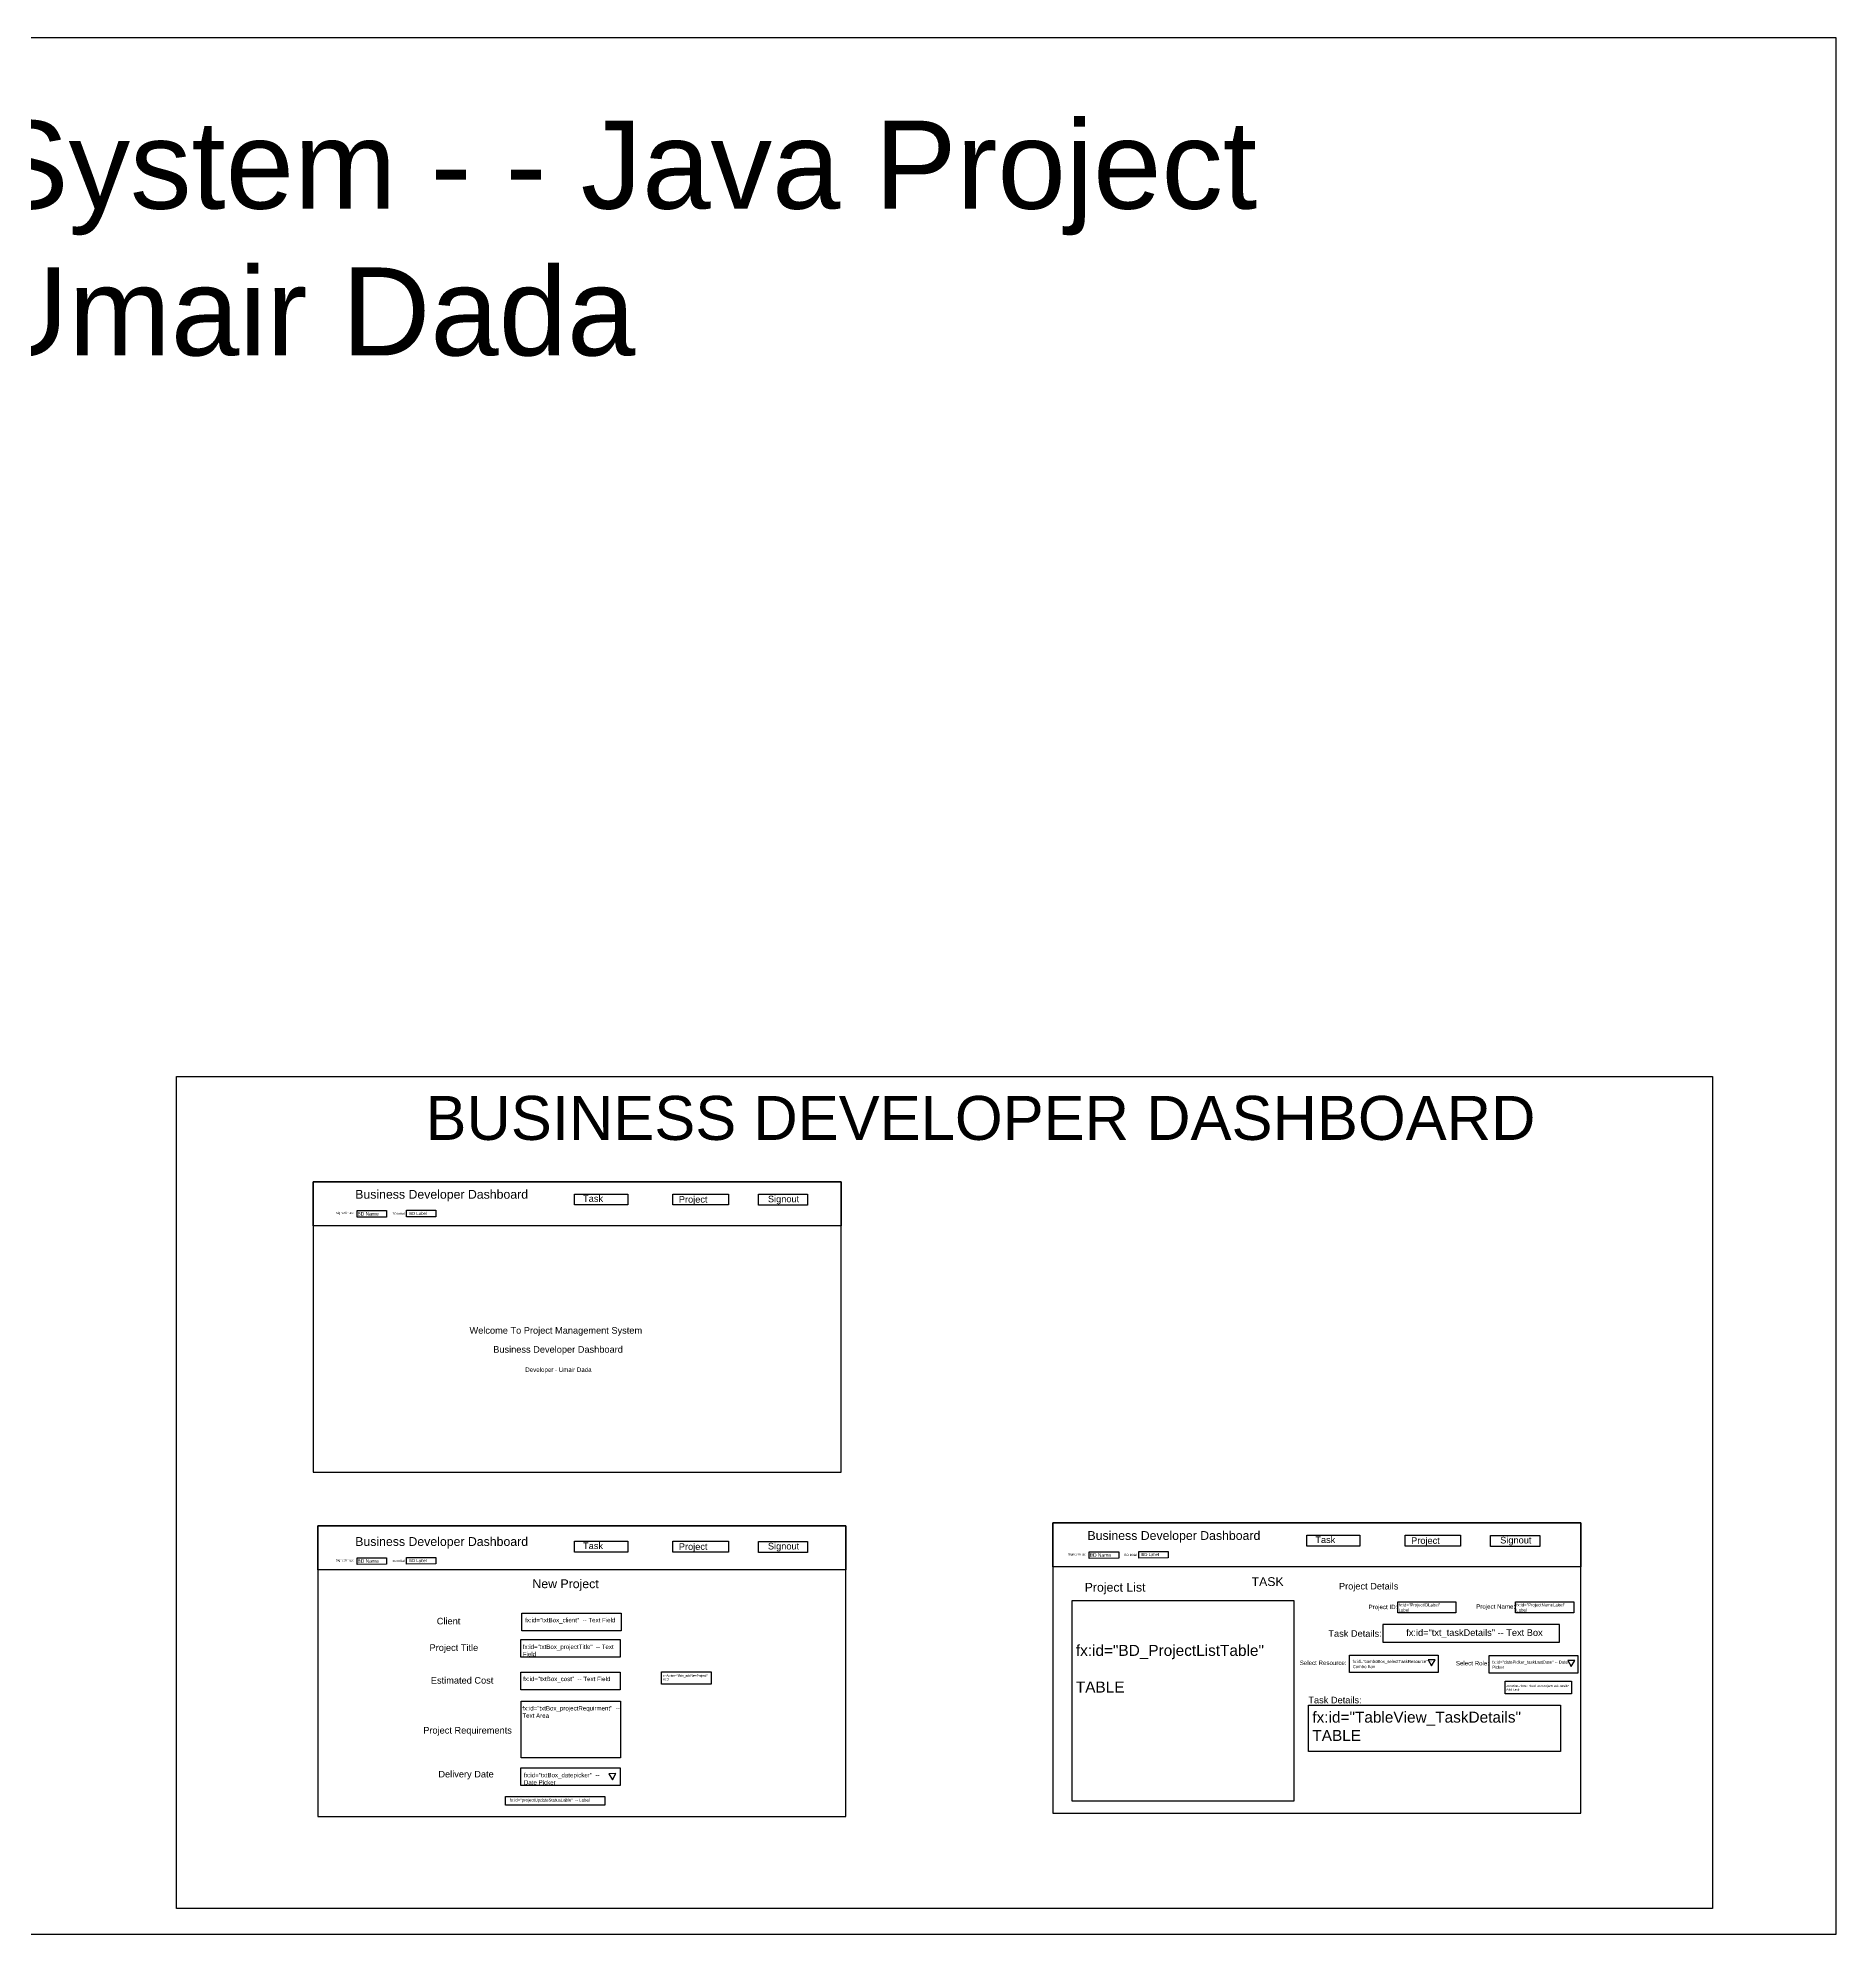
# Model space of a CAD drawing. Header units: millimetres. Extents: x 328 to 8502, y 24 to 4332.
# Drawn here: x 4415 to 8502, y 24 to 4332 of the extents above; entities that cross this region are included whole.
import ezdxf

# ---------------------------------------------------------------- set-up
doc = ezdxf.new("R2010")
doc.units = ezdxf.units.MM
doc.styles.add('Arial_3', font='', dxfattribs={"height": 3})
doc.styles.get('Arial_3').set_extended_font_data('Arial')
doc.linetypes.add('ZIGZAG', pattern='A,0.0001,-0.2,[131,ltypeshp.shx,S=0.2,R=0,X=-0.2,Y=0],-0.4,[131,ltypeshp.shx,S=0.2,R=180,X=0.2,Y=0],-0.2', length=0.8001)

msp = doc.modelspace()

# ---------------------------------------------------------------- linework, layer by layer
for p, q in [((7590.542, 646.86), (7574.662, 646.648)), ((7574.662, 646.648), (7582.483, 633.107)), ((7582.483, 633.107), (7590.542, 646.86)), ((7907.875, 645.429), (7891.996, 645.218)), ((7891.996, 645.218), (7899.816, 631.676)), ((7899.816, 631.676), (7907.875, 645.429)), ((5728.583, 388.255), (5712.704, 388.044)), ((5712.704, 388.044), (5720.524, 374.502)), ((5720.524, 374.502), (5728.583, 388.255))]:
    msp.add_line(p, q)
for points in [[(328.147, 23.738), (8501.699, 23.738), (8501.699, 4332.444), (328.147, 4332.444)], [(5040.853, 1073.463), (6240.853, 1073.463), (6240.853, 1733.463), (5040.853, 1733.463)], [(5040.853, 1733.463), (6240.853, 1733.463), (6240.853, 1633.463), (5040.853, 1633.463)], [(5634.593, 1705.355), (5755.332, 1705.355), (5755.332, 1680.55), (5634.593, 1680.55)], [(5858.016, 1705.355), (5984.07, 1705.282), (5984.07, 1680.477), (5858.016, 1680.55)], [(6052.296, 1704.816), (6163.99, 1704.816), (6163.99, 1680.011), (6052.296, 1680.011)], [(5140.226, 1667.605), (5207.271, 1667.96), (5207.271, 1653.023), (5140.226, 1652.669)], [(5252.612, 1668.416), (5319.657, 1668.771), (5319.657, 1653.834), (5252.612, 1653.48)], [(5050.847, 291.123), (6250.847, 291.123), (6250.847, 951.123), (5050.847, 951.123)], [(5050.847, 951.123), (6250.847, 951.123), (6250.847, 851.123), (5050.847, 851.123)], [(6721.35, 298.274), (7921.35, 298.274), (7921.35, 958.274), (6721.35, 958.274)], [(6721.35, 958.274), (7921.35, 958.274), (7921.35, 858.274), (6721.35, 858.274)], [(5634.593, 916.358), (5755.332, 916.358), (5755.332, 891.554), (5634.593, 891.554)], [(5858.016, 916.358), (5984.07, 916.285), (5984.07, 891.481), (5858.016, 891.554)], [(6052.296, 915.819), (6163.99, 915.819), (6163.99, 891.015), (6052.296, 891.015)], [(7298.872, 930.002), (7419.611, 930.002), (7419.611, 905.198), (7298.872, 905.198)], [(7522.294, 930.002), (7648.348, 929.929), (7648.348, 905.125), (7522.294, 905.198)], [(7716.574, 929.463), (7828.269, 929.463), (7828.269, 904.659), (7716.574, 904.659)], [(5140.226, 878.608), (5207.271, 878.963), (5207.271, 864.027), (5140.226, 863.672)], [(5252.612, 879.42), (5319.657, 879.774), (5319.657, 864.838), (5252.612, 864.483)], [(6804.504, 892.253), (6871.55, 892.607), (6871.55, 877.671), (6804.504, 877.316)], [(6916.89, 893.064), (6983.936, 893.418), (6983.936, 878.482), (6916.89, 878.128)], [(6765.294, 781.419), (7269.647, 781.419), (7269.647, 325.605), (6765.294, 325.605)], [(7505.398, 778.64), (7637.789, 778.64), (7637.744, 753.855), (7505.353, 753.855)], [(7772.997, 778.64), (7905.388, 778.64), (7905.343, 753.855), (7772.953, 753.855)], [(5514.373, 752.749), (5740.203, 752.749), (5740.203, 712.735), (5514.373, 712.735)], [(5512.575, 692.759), (5738.404, 692.759), (5738.404, 652.745), (5512.575, 652.745)], [(7873.106, 727.095), (7471.573, 727.095), (7471.573, 686.683), (7873.106, 686.683)], [(7395.848, 657.828), (7597.568, 657.828), (7597.568, 617.814), (7395.848, 617.814)], [(7713.181, 656.398), (7914.901, 656.398), (7914.901, 616.384), (7713.181, 616.384)], [(5512.575, 619.134), (5738.404, 619.134), (5738.404, 579.12), (5512.575, 579.12)], [(5831.906, 619.975), (5945.032, 619.975), (5945.032, 591.462), (5831.906, 591.462)], [(7749.354, 598.453), (7900.587, 598.473), (7900.587, 569.96), (7749.354, 569.941)], [(5513.376, 552.711), (5739.205, 552.711), (5739.205, 424.134), (5513.376, 424.134)], [(7302.344, 543.785), (7875.52, 543.785), (7875.52, 438.679), (7302.344, 438.679)], [(5512.497, 401.147), (5738.327, 401.147), (5738.327, 361.133), (5512.497, 361.133)], [(5477.298, 336.332), (5703.127, 336.332), (5703.127, 316.325), (5477.298, 316.325)]]:
    msp.add_lwpolyline(points, close=True)
at = {"linetype": 'ZIGZAG', "ltscale": 10000}
msp.add_lwpolyline([(4729.933, 1972.114), (8220.966, 1972.114), (8220.966, 82.149), (4729.933, 82.149)], close=True, dxfattribs=at)

# ---------------------------------------------------------------- texts
at = {"color": 1, "attachment_point": 1, "style": 'Arial_3'}
for s, width, insert, char_height in [('{\\fArial Unicode MS|b0|i0|c0|p2;Project Management System - - Java Project^J            Designed by: Umair Dada}', 5814.82077, (1642.991, 4144.283), 200), ('{\\fArial Unicode MS|b0|i0|c0|p2;BUSINESS DEVELOPER DASHBOARD}', 2584.89852, (5295.709, 1928.275), 100), ('{\\fArial Unicode MS|b0|i0|c0|p2;Business Developer Dashboard}', 329.75053, (5449.725, 1359.811), 15)]:
    msp.add_mtext_dynamic_manual_height_columns(s, width=width, gutter_width=15, heights=[0], dxfattribs=dict(at, insert=insert, char_height=char_height))
at = {"attachment_point": 1, "style": 'Arial_3'}
for s, width, insert, char_height in [('{\\fArial Unicode MS|b0|i0|c0|p2;Business Developer Dashboard}', 450.0751, (5136.035, 1714.758), 20), ('{\\fArial Unicode MS|b0|i0|c0|p2;Task}', 52.08861, (5653.882, 1702.631), 15), ('{\\fArial Unicode MS|b0|i0|c0|p2;Project}', 52.08861, (5871.579, 1700.76), 15), ('{\\fArial Unicode MS|b0|i0|c0|p2;Signout}', 52.08861, (6074.02, 1701.705), 15), ('Signed in as:', 63.99247, (5092.054, 1664.858), 5), ('{\\fArial Unicode MS|b0|i0|c0|p2;BD Name}', 74.83637, (5141.177, 1664.364), 8), ('{\\fArial Unicode MS|b0|i0|c0|p2;BD Initial}', 63.99247, (5220.288, 1663.142), 5), ('{\\fArial Unicode MS|b0|i0|c0|p2;BD Label}', 52.08861, (5258.659, 1664.873), 7), ('Welcome To Project Management System', 510.73083, (5395.792, 1403.052), 15), ('Developer - Umair Dada', 227.85361, (5522.683, 1311.252), 10), ('{\\fArial Unicode MS|b0|i0|c0|p2;Business Developer Dashboard}', 450.0751, (5136.035, 925.761), 20), ('{\\fArial Unicode MS|b0|i0|c0|p2;Task}', 52.08861, (5653.882, 913.635), 15), ('{\\fArial Unicode MS|b0|i0|c0|p2;Project}', 52.08861, (5871.579, 911.764), 15), ('{\\fArial Unicode MS|b0|i0|c0|p2;Signout}', 52.08861, (6074.02, 912.709), 15), ('{\\fArial Unicode MS|b0|i0|c0|p2;Business Developer Dashboard}', 450.0751, (6800.314, 939.406), 20), ('{\\fArial Unicode MS|b0|i0|c0|p2;Task}', 52.08861, (7318.16, 927.279), 15), ('{\\fArial Unicode MS|b0|i0|c0|p2;Project}', 52.08861, (7535.858, 925.408), 15), ('{\\fArial Unicode MS|b0|i0|c0|p2;Signout}', 52.08861, (7738.299, 926.353), 15), ('Signed in as:', 63.99247, (5092.054, 875.862), 5), ('{\\fArial Unicode MS|b0|i0|c0|p2;BD Name}', 74.83637, (5141.177, 875.367), 8), ('{\\fArial Unicode MS|b0|i0|c0|p2;BD Initial}', 63.99247, (5220.288, 874.146), 5), ('{\\fArial Unicode MS|b0|i0|c0|p2;BD Label}', 52.08861, (5258.659, 875.877), 7), ('Signed in as:', 63.99247, (6756.333, 889.506), 5), ('{\\fArial Unicode MS|b0|i0|c0|p2;BD Name}', 74.83637, (6805.456, 889.011), 8), ('{\\fArial Unicode MS|b0|i0|c0|p2;BD Initial}', 63.99247, (6884.566, 887.79), 5), ('{\\fArial Unicode MS|b0|i0|c0|p2;BD Label}', 52.08861, (6922.938, 889.521), 7), ('{\\fArial Unicode MS|b0|i0|c0|p2;Client}', 152.03979, (5321.438, 742.403), 15), ('{\\fArial Unicode MS|b0|i0|c0|p2;fx:id="txtBox_client"  -- Text Field}', 224.25835, (5522.153, 742.289), 10), ('{\\fArial Unicode MS|b0|i0|c0|p2;fx:id="txt_taskDetails" -- Text Box}', 321.5022, (7524.754, 716.325), 15), ('{\\fArial Unicode MS|b0|i0|c0|p2;Project Title}', 152.03979, (5304.982, 682.117), 15), ('{\\fArial Unicode MS|b0|i0|c0|p2;fx:id="txtBox_projectTitle"  -- Text Field}', 224.25835, (5516.832, 681.594), 10), ('{\\fArial Unicode MS|b0|i0|c0|p2;fx:id="BD_ProjectListTable"^J^JTABLE}', 152.03979, (6773.834, 680.887), 25), ('{\\fArial Unicode MS|b0|i0|c0|p2;fx:id="comboBox_selectTaskResource" -- Combo Box}', 180.34914, (7402.866, 646.648), 7), ('{\\fArial Unicode MS|b0|i0|c0|p2;Estimated Cost}', 259.04253, (5307.96, 607.791), 15), ('{\\fArial Unicode MS|b0|i0|c0|p2;fx:id="txtBox_cost"  -- Text Field}', 224.25835, (5517.719, 608.493), 10), ('{\\fArial Unicode MS|b0|i0|c0|p2;onAction="#btn_addNewProject"^JAdd}', 110.64399, (5835.452, 613.631), 5), ('{\\fArial Unicode MS|b0|i0|c0|p2;Select Role:}', 74.9945, (7637.637, 644.25), 10), ('{\\fArial Unicode MS|b0|i0|c0|p2;fx:id="datePicker_taskLastDate" -- Date Picker}', 171.7961, (7720.199, 645.218), 7), ('{\\fArial Unicode MS|b0|i0|c0|p2;onAction="btnClicked_addProjectTaskDetails"^JAdd Task}', 110.64399, (7752.26, 590), 5), ('{\\fArial Unicode MS|b0|i0|c0|p2;fx:id="txtBox_projectRequirment"  -- ^JText Area}', 224.25835, (5516.015, 541.795), 10), ('{\\fArial Unicode MS|b0|i0|c0|p2;fx:id="TableView_TaskDetails"^JTABLE}', 564.13763, (7311.383, 529.197), 25), ('{\\fArial Unicode MS|b0|i0|c0|p2;Project Requirements}', 215.03328, (5290.648, 494.26), 15), ('{\\fArial Unicode MS|b0|i0|c0|p2;Delivery Date}', 152.03979, (5325.1, 394.675), 15), ('{\\fArial Unicode MS|b0|i0|c0|p2;fx:id="txtBox_datepicker"  -- Date Picker}', 180.34914, (5519.515, 389.967), 10), ('{\\fArial Unicode MS|b0|i0|c0|p2;fx:id="projectUpdateStatusLable"  -- Label}', 224.25835, (5487.436, 331.725), 7)]:
    msp.add_mtext_dynamic_manual_height_columns(s, width=width, gutter_width=15, heights=[0], dxfattribs=dict(at, insert=insert, char_height=char_height))
at = {"color": 5, "insert": (5538.882, 829.772), "char_height": 20, "attachment_point": 1, "style": 'Arial_3'}
msp.add_mtext_dynamic_manual_height_columns('{\\fArial Unicode MS|b0|i0|c0|p2;New Project}', width=326.69012, gutter_width=15, heights=[0], dxfattribs=at)
at = {"color": 2, "insert": (7173.257, 834.631), "char_height": 20, "attachment_point": 1, "style": 'Arial_3'}
msp.add_mtext_dynamic_manual_height_columns('{\\fArial Unicode MS|b0|i0|c0|p2;TASK}', width=157.34636, gutter_width=15, heights=[0], dxfattribs=at)
at = {"layer": 'Defpoints', "attachment_point": 1, "style": 'Arial_3'}
for s, width, insert, char_height in [('{\\fArial Unicode MS|b0|i0|c0|p2;Project List}', 326.69012, (6793.979, 821.814), 20), ('{\\fArial Unicode MS|b0|i0|c0|p2;Project Details}', 326.69012, (7371.847, 821.814), 15), ('{\\fArial Unicode MS|b0|i0|c0|p2;Project ID:}', 66.18423, (7439.203, 772.069), 10), ('{\\fArial Unicode MS|b0|i0|c0|p2;fx:id="ProjectIDLabel"^JLabel}', 122.48885, (7507.197, 775.109), 7), ('{\\fArial Unicode MS|b0|i0|c0|p2;Project Name:}', 89.20128, (7683.796, 772.971), 10), ('{\\fArial Unicode MS|b0|i0|c0|p2;fx:id="ProjectNameLabel"^JLabel}', 122.48885, (7774.796, 775.109), 7), ('{\\fArial Unicode MS|b0|i0|c0|p2;Task Details:}', 133.4882, (7347.818, 714.272), 15), ('{\\fArial Unicode MS|b0|i0|c0|p2;Select Resource:}', 111.38617, (7282.753, 645.116), 10), ('{\\fArial Unicode MS|b0|i0|c0|p2;Task Details:}', 196.61812, (7302.344, 563.082), 15)]:
    msp.add_mtext_dynamic_manual_height_columns(s, width=width, gutter_width=15, heights=[0], dxfattribs=dict(at, insert=insert, char_height=char_height))

doc.saveas('drawing.dxf')
